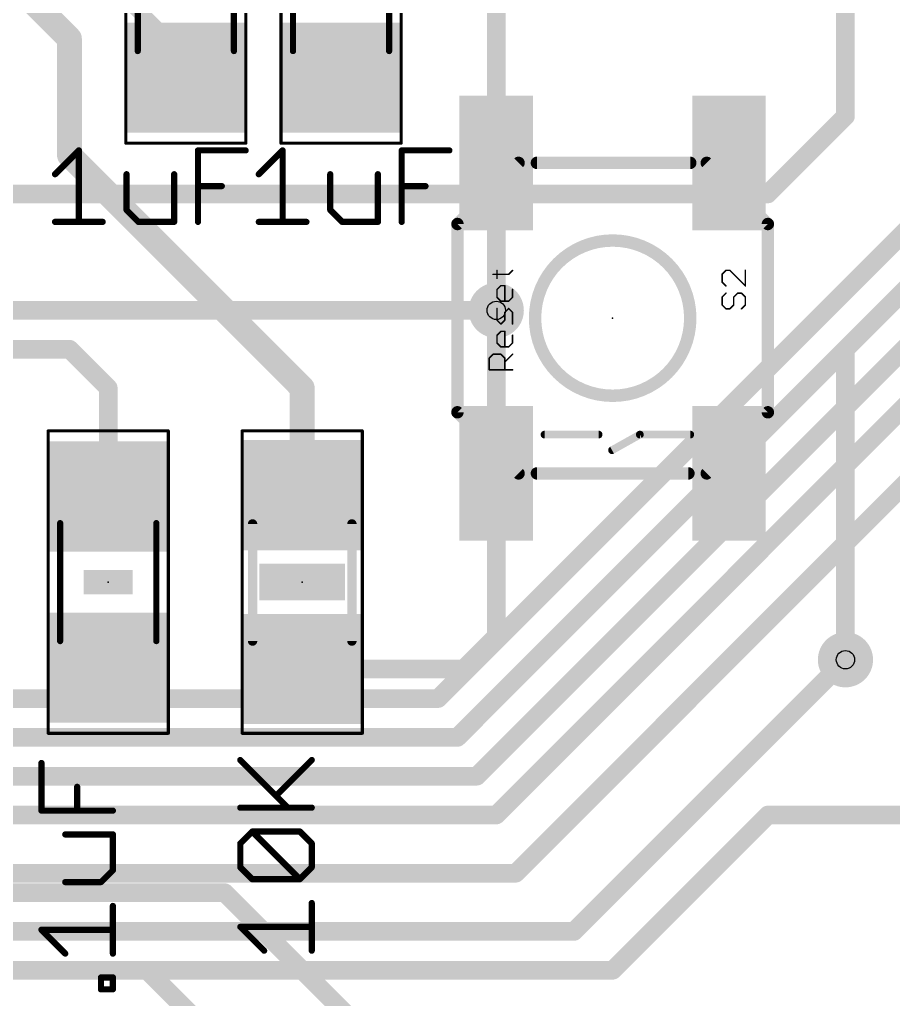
# Model space of a CAD drawing. Extents: x -1 to 156, y 2 to 108.
# Drawn here: x 126.18 to 140.48, y 37.62 to 53.65 of the extents above; entities that cross this region are included whole.
import ezdxf

# ---------------------------------------------------------------- set-up
doc = ezdxf.new("R2010")
doc.units = 0
for name, color, linetype in [('1', 22, 'CONTINUOUS'), ('16', 175, 'CONTINUOUS'), ('18', 82, 'CONTINUOUS'), ('21', 253, 'CONTINUOUS'), ('23', 7, 'CONTINUOUS'), ('25', 253, 'CONTINUOUS'), ('27', 253, 'CONTINUOUS'), ('29', 253, 'CONTINUOUS'), ('30', 253, 'CONTINUOUS'), ('31', 253, 'CONTINUOUS'), ('35', 253, 'CONTINUOUS'), ('39', 22, 'CONTINUOUS'), ('44', 253, 'CONTINUOUS'), ('51', 253, 'CONTINUOUS')]:
    doc.layers.add(name, color=color, linetype=linetype)

# ---------------------------------------------------------------- blocks, each defined once
blk = doc.blocks.new('RECT')
blk.add_solid([(-0.5, -0.5), (0.5, -0.5), (-0.5, 0.5), (0.5, 0.5)])
blk = doc.blocks.new('ROUNDV')
at = {"const_width": 0.5}
blk.add_lwpolyline([(0, -0.25, 1), (0, 0.25, 1), (0, -0.25)], format="xyb", dxfattribs=at)

msp = doc.modelspace()

# ---------------------------------------------------------------- linework, layer by layer
at = {"layer": '1'}
for points, const_width in [([(133.985, 55.2387), (133.985, 51.308)], 0.3048), ([(127, 54.9275), (128.905, 53.0225)], 0.254), ([(127, 53.34), (126.39, 53.95)], 0.4064), ([(127, 51.435), (127, 53.34)], 0.4064), ([(128.905, 53.0225), (128.905, 52.702)], 0.254), ([(130.81, 47.625), (127, 51.435)], 0.4064), ([(133.985, 48.895), (133.985, 51.308)], 0.3048), ([(139.7, 48.26), (140.97, 49.53)], 0.3048), ([(133.985, 46.228), (133.985, 48.895)], 0.3048), ([(124.46, 48.26), (127, 48.26)], 0.3048), ([(127, 48.26), (127.635, 47.625)], 0.3048), ([(139.7, 48.26), (139.7, 43.18)], 0.3048), ([(127.635, 47.625), (127.635, 45.85)], 0.3048), ([(130.81, 45.872), (130.81, 47.625)], 0.4064), ([(133.985, 46.228), (133.985, 43.561)], 0.3048), ([(133.452, 43.028), (133.985, 43.561)], 0.3048), ([(130.81, 43.028), (133.452, 43.028)], 0.3048), ([(124.46, 39.37), (129.54, 39.37)], 0.3048), ([(129.54, 39.37), (134.62, 34.29)], 0.3048), ([(124.46, 38.1), (128.27, 38.1)], 0.3048), ([(128.27, 38.1), (132.08, 34.29)], 0.3048)]:
    msp.add_lwpolyline(points, dxfattribs=dict(at, const_width=const_width))
for points, const_width in [([(127.1016, 53.34, 1), (126.8984, 53.34)], 0.2032), ([(126.9282, 53.2682, 1), (127.0718, 53.4118)], 0.2032), ([(128.9685, 53.0225, 1), (128.8415, 53.0225)], 0.127), ([(128.8601, 52.9776, 1), (128.9499, 53.0674)], 0.127), ([(128.8415, 52.702, 1), (128.9685, 52.702)], 0.127), ([(127.0718, 51.5068, 1), (126.9282, 51.3632)], 0.2032), ([(126.8984, 51.435, 1), (127.1016, 51.435)], 0.2032), ([(134.0612, 51.308, 1), (133.9088, 51.308)], 0.1524), ([(133.9088, 51.308, 1), (134.0612, 51.308)], 0.1524), ([(134.0612, 48.895, 1), (133.9088, 48.895)], 0.1524), ([(133.9088, 48.895, 1), (134.0612, 48.895)], 0.1524), ([(127.0539, 48.3139, 1), (126.9461, 48.2061)], 0.1524), ([(127, 48.1838, 1), (127, 48.3362)], 0.1524), ([(139.7762, 48.26, 1), (139.6238, 48.26)], 0.1524), ([(139.6461, 48.3139, 1), (139.7539, 48.2061)], 0.1524), ([(127.7112, 47.625, 1), (127.5588, 47.625)], 0.1524), ([(130.9116, 47.625, 1), (130.7084, 47.625)], 0.2032), ([(130.7382, 47.5532, 1), (130.8818, 47.6968)], 0.2032), ([(127.5811, 47.5711, 1), (127.6889, 47.6789)], 0.1524), ([(134.0612, 46.228, 1), (133.9088, 46.228)], 0.1524), ([(133.9088, 46.228, 1), (134.0612, 46.228)], 0.1524), ([(127.5588, 45.85, 1), (127.7112, 45.85)], 0.1524), ([(130.7084, 45.872, 1), (130.9116, 45.872)], 0.2032), ([(133.9088, 43.561, 1), (134.0612, 43.561)], 0.1524), ([(134.0389, 43.5071, 1), (133.9311, 43.6149)], 0.1524), ([(130.81, 43.1042, 1), (130.81, 42.9518)], 0.1524), ([(133.3981, 43.0819, 1), (133.5059, 42.9741)], 0.1524), ([(133.452, 42.9518, 1), (133.452, 43.1042)], 0.1524), ([(139.6238, 43.18, 1), (139.7762, 43.18)], 0.1524), ([(129.5939, 39.4239, 1), (129.4861, 39.3161)], 0.1524), ([(129.54, 39.2938, 1), (129.54, 39.4462)], 0.1524), ([(128.3239, 38.1539, 1), (128.2161, 38.0461)], 0.1524), ([(128.27, 38.0238, 1), (128.27, 38.1762)], 0.1524)]:
    msp.add_lwpolyline(points, format="xyb", dxfattribs=dict(at, const_width=const_width))
at = {"layer": '16', "const_width": 0.3048}
for points in [[(139.7, 52.07), (139.7, 80.645)], [(146.05, 54.61), (133.35, 41.91)], [(145.7325, 53.34), (133.6675, 41.275)], [(146.05, 52.705), (133.985, 40.64)], [(146.685, 52.07), (134.3025, 39.6875)], [(138.43, 50.8), (139.7, 52.07)], [(125.73, 50.8), (138.43, 50.8)], [(140.97, 50.4825), (133.0325, 42.545)], [(133.985, 48.895), (124.206, 48.895)], [(139.7, 43.18), (135.255, 38.735)], [(133.0325, 42.545), (112.7125, 42.545)], [(133.35, 41.91), (113.03, 41.91)], [(133.6675, 41.275), (113.3475, 41.275)], [(133.985, 40.64), (113.665, 40.64)], [(138.43, 40.64), (135.89, 38.1)], [(143.51, 40.64), (138.43, 40.64)], [(134.3025, 39.6875), (113.9825, 39.6875)], [(135.255, 38.735), (114.3, 38.735)], [(135.89, 38.1), (114.6175, 38.1)]]:
    msp.add_lwpolyline(points, dxfattribs=at)
at = {"layer": '16', "const_width": 0.1524}
for points in [[(139.6238, 52.07, 1), (139.7762, 52.07)], [(139.7539, 52.0161, 1), (139.6461, 52.1239)], [(138.3761, 50.8539, 1), (138.4839, 50.7461)], [(138.43, 50.7238, 1), (138.43, 50.8762)], [(133.985, 48.8188, 1), (133.985, 48.9712)], [(139.7539, 43.1261, 1), (139.6461, 43.2339)], [(132.9786, 42.5989, 1), (133.0864, 42.4911)], [(133.0325, 42.4688, 1), (133.0325, 42.6212)], [(133.2961, 41.9639, 1), (133.4039, 41.8561)], [(133.35, 41.8338, 1), (133.35, 41.9862)], [(133.6136, 41.3289, 1), (133.7214, 41.2211)], [(133.6675, 41.1988, 1), (133.6675, 41.3512)], [(133.9311, 40.6939, 1), (134.0389, 40.5861)], [(133.985, 40.5638, 1), (133.985, 40.7162)], [(138.43, 40.7162, 1), (138.43, 40.5638)], [(138.4839, 40.5861, 1), (138.3761, 40.6939)], [(134.2486, 39.7414, 1), (134.3564, 39.6336)], [(134.3025, 39.6113, 1), (134.3025, 39.7637)], [(135.2011, 38.7889, 1), (135.3089, 38.6811)], [(135.255, 38.6588, 1), (135.255, 38.8112)], [(135.8361, 38.1539, 1), (135.9439, 38.0461)], [(135.89, 38.0238, 1), (135.89, 38.1762)]]:
    msp.add_lwpolyline(points, format="xyb", dxfattribs=at)
at = {"layer": '21', "const_width": 0.2032}
for points in [[(134.65, 51.308), (137.16, 51.308)], [(133.35, 47.228), (133.35, 50.308)], [(138.43, 50.308), (138.43, 47.228)], [(137.13, 46.228), (134.65, 46.228)]]:
    msp.add_lwpolyline(points, dxfattribs=at)
at = {"layer": '21'}
for points, const_width in [([(134.65, 51.3588, 1), (134.65, 51.2572)], 0.1016), ([(137.16, 51.2572, 1), (137.16, 51.3588)], 0.1016), ([(133.4008, 50.308, 1), (133.2992, 50.308)], 0.1016), ([(138.4808, 50.308, 1), (138.3792, 50.308)], 0.1016), ([(135.89, 47.498, 1), (135.89, 50.038, 1), (135.89, 47.498)], 0.2032), ([(133.2992, 47.228, 1), (133.4008, 47.228)], 0.1016), ([(138.3792, 47.228, 1), (138.4808, 47.228)], 0.1016), ([(134.65, 46.2788, 1), (134.65, 46.1772)], 0.1016), ([(137.13, 46.1772, 1), (137.13, 46.2788)], 0.1016)]:
    msp.add_lwpolyline(points, format="xyb", dxfattribs=dict(at, const_width=const_width))
at = {"layer": '23'}
for p in [(135.89, 48.768), (127.635, 44.45), (130.81, 44.45)]:
    msp.add_point(p, dxfattribs=at)
at = {"layer": '25', "const_width": 0.0254}
for points in [[(137.7439, 49.5497), (137.6804, 49.4862)], [(137.8075, 49.5497), (137.7439, 49.5497)], [(138.0617, 49.2955), (137.8075, 49.5497)], [(138.0617, 49.5497), (138.0617, 49.2955)], [(137.6804, 49.4862), (137.6804, 49.359)], [(137.6804, 49.359), (137.7439, 49.2955)], [(137.7439, 49.1755), (137.6804, 49.1119)], [(137.6804, 49.1119), (137.6804, 48.9848)], [(137.871, 49.1119), (137.9346, 49.1755)], [(137.871, 48.9848), (137.871, 49.1119)], [(137.9346, 49.1755), (137.9981, 49.1755)], [(137.9981, 49.1755), (138.0617, 49.1119)], [(138.0617, 49.1119), (138.0617, 48.9848)], [(137.6804, 48.9848), (137.7439, 48.9213)], [(137.7439, 48.9213), (137.8075, 48.9213)], [(137.8075, 48.9213), (137.871, 48.9848)], [(138.0617, 48.9848), (137.9981, 48.9213)]]:
    msp.add_lwpolyline(points, dxfattribs=at)
at = {"layer": '25', "const_width": 0.0127}
for points in [[(137.7439, 49.5561, 1), (137.7439, 49.5434)], [(137.7484, 49.5452, 1), (137.7394, 49.5542)], [(137.812, 49.5542, 1), (137.803, 49.5452)], [(137.8075, 49.5434, 1), (137.8075, 49.5561)], [(138.068, 49.5497, 1), (138.0554, 49.5497)], [(137.6867, 49.4862, 1), (137.674, 49.4862)], [(137.6759, 49.4906, 1), (137.6849, 49.4817)], [(137.6849, 49.3635, 1), (137.6759, 49.3546)], [(137.674, 49.359, 1), (137.6867, 49.359)], [(137.7394, 49.291, 1), (137.7484, 49.3)], [(138.0554, 49.2955, 1), (138.068, 49.2955)], [(138.0572, 49.291, 1), (138.0662, 49.3)], [(137.6867, 49.1119, 1), (137.674, 49.1119)], [(137.6759, 49.1164, 1), (137.6849, 49.1075)], [(137.7484, 49.171, 1), (137.7394, 49.18)], [(137.8665, 49.1164, 1), (137.8755, 49.1075)], [(137.8774, 49.1119, 1), (137.8647, 49.1119)], [(137.9346, 49.1818, 1), (137.9346, 49.1692)], [(137.9391, 49.171, 1), (137.9301, 49.18)], [(138.0026, 49.18, 1), (137.9937, 49.171)], [(137.9981, 49.1692, 1), (137.9981, 49.1818)], [(138.068, 49.1119, 1), (138.0554, 49.1119)], [(138.0572, 49.1075, 1), (138.0662, 49.1164)], [(137.6849, 48.9893, 1), (137.6759, 48.9803)], [(137.674, 48.9848, 1), (137.6867, 48.9848)], [(137.7439, 48.9276, 1), (137.7439, 48.9149)], [(137.7394, 48.9168, 1), (137.7484, 48.9258)], [(137.803, 48.9258, 1), (137.812, 48.9168)], [(137.8075, 48.9149, 1), (137.8075, 48.9276)], [(137.8647, 48.9848, 1), (137.8774, 48.9848)], [(137.8755, 48.9803, 1), (137.8665, 48.9893)], [(137.9937, 48.9258, 1), (138.0026, 48.9168)], [(138.0554, 48.9848, 1), (138.068, 48.9848)], [(138.0662, 48.9803, 1), (138.0572, 48.9893)]]:
    msp.add_lwpolyline(points, format="xyb", dxfattribs=at)
at = {"layer": '27'}
for points, const_width in [([(126.7651, 51.1224), (127.1548, 51.5122)], 0.1016), ([(127.1548, 51.5122), (127.1548, 50.3428)], 0.1016), ([(129.1038, 50.3428), (129.1038, 51.5122)], 0.1016), ([(129.1038, 51.5122), (129.8834, 51.5122)], 0.1016), ([(130.0988, 51.1224), (130.4886, 51.5122)], 0.1016), ([(130.4886, 51.5122), (130.4886, 50.3428)], 0.1016), ([(132.4376, 50.3428), (132.4376, 51.5122)], 0.1016), ([(132.4376, 51.5122), (133.2172, 51.5122)], 0.1016), ([(127.9344, 51.1224), (127.9344, 50.5377)], 0.1016), ([(128.714, 50.3428), (128.714, 51.1224)], 0.1016), ([(131.2682, 51.1224), (131.2682, 50.5377)], 0.1016), ([(132.0478, 50.3428), (132.0478, 51.1224)], 0.1016), ([(129.1038, 50.9275), (129.4936, 50.9275)], 0.1016), ([(132.4376, 50.9275), (132.8274, 50.9275)], 0.1016), ([(127.9344, 50.5377), (128.1293, 50.3428)], 0.1016), ([(131.2682, 50.5377), (131.4631, 50.3428)], 0.1016), ([(126.7651, 50.3428), (127.5446, 50.3428)], 0.1016), ([(128.1293, 50.3428), (128.714, 50.3428)], 0.1016), ([(130.0988, 50.3428), (130.8784, 50.3428)], 0.1016), ([(131.4631, 50.3428), (132.0478, 50.3428)], 0.1016), ([(133.9975, 49.4202), (133.9975, 49.5473)], 0.0254), ([(134.1881, 49.4838), (134.2517, 49.5473)], 0.0254), ([(133.9339, 49.4838), (134.1881, 49.4838)], 0.0254), ([(133.9975, 49.2367), (134.061, 49.3002)], 0.0254), ([(133.9975, 49.1096), (133.9975, 49.2367)], 0.0254), ([(134.061, 49.3002), (134.1246, 49.3002)], 0.0254), ([(134.1246, 49.3002), (134.1246, 49.046)], 0.0254), ([(134.2517, 49.2367), (134.2517, 49.1096)], 0.0254), ([(134.061, 49.046), (133.9975, 49.1096)], 0.0254), ([(134.1881, 49.046), (134.061, 49.046)], 0.0254), ([(134.2517, 49.1096), (134.1881, 49.046)], 0.0254), ([(133.9975, 48.7354), (133.9975, 48.926)], 0.0254), ([(134.1881, 48.926), (134.1246, 48.8625)], 0.0254), ([(134.2517, 48.8625), (134.1881, 48.926)], 0.0254), ([(134.061, 48.6718), (133.9975, 48.7354)], 0.0254), ([(134.1246, 48.7354), (134.061, 48.6718)], 0.0254), ([(134.1246, 48.8625), (134.1246, 48.7354)], 0.0254), ([(134.2517, 48.6718), (134.2517, 48.8625)], 0.0254), ([(133.9975, 48.4883), (134.061, 48.5518)], 0.0254), ([(133.9975, 48.3612), (133.9975, 48.4883)], 0.0254), ([(134.061, 48.5518), (134.1246, 48.5518)], 0.0254), ([(134.1246, 48.5518), (134.1246, 48.2976)], 0.0254), ([(134.2517, 48.4883), (134.2517, 48.3612)], 0.0254), ([(134.061, 48.2976), (133.9975, 48.3612)], 0.0254), ([(134.1881, 48.2976), (134.061, 48.2976)], 0.0254), ([(134.2517, 48.3612), (134.1881, 48.2976)], 0.0254), ([(133.8704, 48.1141), (133.9339, 48.1776)], 0.0254), ([(133.8704, 47.9234), (133.8704, 48.1141)], 0.0254), ([(133.9339, 48.1776), (134.061, 48.1776)], 0.0254), ([(134.061, 48.1776), (134.1246, 48.1141)], 0.0254), ([(134.1246, 48.0505), (134.2517, 48.1776)], 0.0254), ([(134.1246, 48.1141), (134.1246, 47.9234)], 0.0254), ([(134.2517, 47.9234), (133.8704, 47.9234)], 0.0254), ([(126.5418, 40.712), (126.5418, 41.4916)], 0.1016), ([(130.5758, 40.7596), (129.7962, 41.5392)], 0.1016), ([(130.3809, 40.9545), (130.9656, 41.5392)], 0.1016), ([(127.1265, 40.712), (127.1265, 41.1018)], 0.1016), ([(127.7112, 40.712), (126.5418, 40.712)], 0.1016), ([(129.7962, 40.7596), (130.9656, 40.7596)], 0.1016), ([(129.7962, 40.1749), (129.9911, 40.3698)], 0.1016), ([(129.9911, 40.3698), (130.7707, 40.3698)], 0.1016), ([(130.7707, 39.5903), (129.9911, 40.3698)], 0.1016), ([(130.7707, 40.3698), (130.9656, 40.1749)], 0.1016), ([(127.7112, 40.3222), (126.9316, 40.3222)], 0.1016), ([(127.7112, 39.7375), (127.7112, 40.3222)], 0.1016), ([(129.7962, 39.7851), (129.7962, 40.1749)], 0.1016), ([(130.9656, 40.1749), (130.9656, 39.7851)], 0.1016), ([(127.5163, 39.5426), (127.7112, 39.7375)], 0.1016), ([(129.9911, 39.5903), (129.7962, 39.7851)], 0.1016), ([(130.9656, 39.7851), (130.7707, 39.5903)], 0.1016), ([(126.9316, 39.5426), (127.5163, 39.5426)], 0.1016), ([(130.7707, 39.5903), (129.9911, 39.5903)], 0.1016), ([(127.7112, 38.3732), (127.7112, 39.1528)], 0.1016), ([(130.9656, 38.4209), (130.9656, 39.2005)], 0.1016), ([(126.9316, 38.3732), (126.5418, 38.763)], 0.1016), ([(126.5418, 38.763), (127.7112, 38.763)], 0.1016), ([(130.186, 38.4209), (129.7962, 38.8107)], 0.1016), ([(129.7962, 38.8107), (130.9656, 38.8107)], 0.1016), ([(127.5163, 37.7885), (127.5163, 37.9834)], 0.1016), ([(127.5163, 37.9834), (127.7112, 37.9834)], 0.1016), ([(127.7112, 37.9834), (127.7112, 37.7885)], 0.1016), ([(127.7112, 37.7885), (127.5163, 37.7885)], 0.1016)]:
    msp.add_lwpolyline(points, dxfattribs=dict(at, const_width=const_width))
for points, const_width in [([(127.1802, 51.5122, 1), (127.1294, 51.5122)], 0.0508), ([(127.1728, 51.4942, 1), (127.1369, 51.5302)], 0.0508), ([(129.1292, 51.5122, 1), (129.0784, 51.5122)], 0.0508), ([(129.1038, 51.5376, 1), (129.1038, 51.4868)], 0.0508), ([(129.8834, 51.4868, 1), (129.8834, 51.5376)], 0.0508), ([(130.514, 51.5122, 1), (130.4632, 51.5122)], 0.0508), ([(130.5066, 51.4942, 1), (130.4706, 51.5302)], 0.0508), ([(132.463, 51.5122, 1), (132.4122, 51.5122)], 0.0508), ([(132.4376, 51.5376, 1), (132.4376, 51.4868)], 0.0508), ([(133.2172, 51.4868, 1), (133.2172, 51.5376)], 0.0508), ([(126.7471, 51.1404, 1), (126.783, 51.1044)], 0.0508), ([(127.9598, 51.1224, 1), (127.909, 51.1224)], 0.0508), ([(128.7394, 51.1224, 1), (128.6886, 51.1224)], 0.0508), ([(130.0808, 51.1404, 1), (130.1168, 51.1044)], 0.0508), ([(131.2936, 51.1224, 1), (131.2428, 51.1224)], 0.0508), ([(132.0732, 51.1224, 1), (132.0224, 51.1224)], 0.0508), ([(129.1038, 50.9529, 1), (129.1038, 50.9021)], 0.0508), ([(129.4936, 50.9021, 1), (129.4936, 50.9529)], 0.0508), ([(132.4376, 50.9529, 1), (132.4376, 50.9021)], 0.0508), ([(132.8274, 50.9021, 1), (132.8274, 50.9529)], 0.0508), ([(127.9524, 50.5557, 1), (127.9165, 50.5197)], 0.0508), ([(127.909, 50.5377, 1), (127.9598, 50.5377)], 0.0508), ([(131.2862, 50.5557, 1), (131.2502, 50.5197)], 0.0508), ([(131.2428, 50.5377, 1), (131.2936, 50.5377)], 0.0508), ([(126.7651, 50.3682, 1), (126.7651, 50.3174)], 0.0508), ([(127.1294, 50.3428, 1), (127.1802, 50.3428)], 0.0508), ([(127.5446, 50.3174, 1), (127.5446, 50.3682)], 0.0508), ([(128.1293, 50.3682, 1), (128.1293, 50.3174)], 0.0508), ([(128.1114, 50.3248, 1), (128.1473, 50.3608)], 0.0508), ([(128.6886, 50.3428, 1), (128.7394, 50.3428)], 0.0508), ([(128.714, 50.3174, 1), (128.714, 50.3682)], 0.0508), ([(129.0784, 50.3428, 1), (129.1292, 50.3428)], 0.0508), ([(130.0988, 50.3682, 1), (130.0988, 50.3174)], 0.0508), ([(130.4632, 50.3428, 1), (130.514, 50.3428)], 0.0508), ([(130.8784, 50.3174, 1), (130.8784, 50.3682)], 0.0508), ([(131.4631, 50.3682, 1), (131.4631, 50.3174)], 0.0508), ([(131.4451, 50.3248, 1), (131.4811, 50.3608)], 0.0508), ([(132.0224, 50.3428, 1), (132.0732, 50.3428)], 0.0508), ([(132.0478, 50.3174, 1), (132.0478, 50.3682)], 0.0508), ([(132.4122, 50.3428, 1), (132.463, 50.3428)], 0.0508), ([(134.0038, 49.5473, 1), (133.9911, 49.5473)], 0.0127), ([(134.2562, 49.5428, 1), (134.2472, 49.5518)], 0.0127), ([(133.9339, 49.4901, 1), (133.9339, 49.4774)], 0.0127), ([(133.9911, 49.4202, 1), (134.0038, 49.4202)], 0.0127), ([(134.1837, 49.4883, 1), (134.1926, 49.4793)], 0.0127), ([(134.1881, 49.4774, 1), (134.1881, 49.4901)], 0.0127), ([(134.0038, 49.2367, 1), (133.9911, 49.2367)], 0.0127), ([(133.993, 49.2412, 1), (134.002, 49.2322)], 0.0127), ([(134.061, 49.3066, 1), (134.061, 49.2939)], 0.0127), ([(134.0655, 49.2957, 1), (134.0565, 49.3047)], 0.0127), ([(134.1309, 49.3002, 1), (134.1182, 49.3002)], 0.0127), ([(134.1246, 49.2939, 1), (134.1246, 49.3066)], 0.0127), ([(134.258, 49.2367, 1), (134.2454, 49.2367)], 0.0127), ([(134.002, 49.1141, 1), (133.993, 49.1051)], 0.0127), ([(133.9911, 49.1096, 1), (134.0038, 49.1096)], 0.0127), ([(134.061, 49.0524, 1), (134.061, 49.0397)], 0.0127), ([(134.0565, 49.0415, 1), (134.0655, 49.0505)], 0.0127), ([(134.1182, 49.046, 1), (134.1309, 49.046)], 0.0127), ([(134.1837, 49.0505, 1), (134.1926, 49.0415)], 0.0127), ([(134.1881, 49.0397, 1), (134.1881, 49.0524)], 0.0127), ([(134.2454, 49.1096, 1), (134.258, 49.1096)], 0.0127), ([(134.2562, 49.1051, 1), (134.2472, 49.1141)], 0.0127), ([(134.0038, 48.926, 1), (133.9911, 48.926)], 0.0127), ([(134.1926, 48.9305, 1), (134.1837, 48.9215)], 0.0127), ([(134.1926, 48.9215, 1), (134.1837, 48.9305)], 0.0127), ([(134.002, 48.7399, 1), (133.993, 48.7309)], 0.0127), ([(133.9911, 48.7354, 1), (134.0038, 48.7354)], 0.0127), ([(134.1309, 48.8625, 1), (134.1182, 48.8625)], 0.0127), ([(134.1201, 48.867, 1), (134.1291, 48.858)], 0.0127), ([(134.1182, 48.7354, 1), (134.1309, 48.7354)], 0.0127), ([(134.1291, 48.7309, 1), (134.1201, 48.7399)], 0.0127), ([(134.258, 48.8625, 1), (134.2454, 48.8625)], 0.0127), ([(134.2472, 48.858, 1), (134.2562, 48.867)], 0.0127), ([(134.0565, 48.6763, 1), (134.0655, 48.6673)], 0.0127), ([(134.0565, 48.6673, 1), (134.0655, 48.6763)], 0.0127), ([(134.2454, 48.6718, 1), (134.258, 48.6718)], 0.0127), ([(134.0038, 48.4883, 1), (133.9911, 48.4883)], 0.0127), ([(133.993, 48.4928, 1), (134.002, 48.4838)], 0.0127), ([(134.061, 48.5582, 1), (134.061, 48.5455)], 0.0127), ([(134.0655, 48.5473, 1), (134.0565, 48.5563)], 0.0127), ([(134.1309, 48.5518, 1), (134.1182, 48.5518)], 0.0127), ([(134.1246, 48.5455, 1), (134.1246, 48.5582)], 0.0127), ([(134.258, 48.4883, 1), (134.2454, 48.4883)], 0.0127), ([(134.002, 48.3656, 1), (133.993, 48.3567)], 0.0127), ([(133.9911, 48.3612, 1), (134.0038, 48.3612)], 0.0127), ([(134.061, 48.304, 1), (134.061, 48.2913)], 0.0127), ([(134.0565, 48.2931, 1), (134.0655, 48.3021)], 0.0127), ([(134.1182, 48.2976, 1), (134.1309, 48.2976)], 0.0127), ([(134.1837, 48.3021, 1), (134.1926, 48.2931)], 0.0127), ([(134.1881, 48.2913, 1), (134.1881, 48.304)], 0.0127), ([(134.2454, 48.3612, 1), (134.258, 48.3612)], 0.0127), ([(134.2562, 48.3567, 1), (134.2472, 48.3656)], 0.0127), ([(133.8767, 48.1141, 1), (133.864, 48.1141)], 0.0127), ([(133.8659, 48.1185, 1), (133.8749, 48.1096)], 0.0127), ([(133.9339, 48.184, 1), (133.9339, 48.1713)], 0.0127), ([(133.9384, 48.1731, 1), (133.9294, 48.1821)], 0.0127), ([(134.0655, 48.1821, 1), (134.0565, 48.1731)], 0.0127), ([(134.061, 48.1713, 1), (134.061, 48.184)], 0.0127), ([(134.1309, 48.1141, 1), (134.1182, 48.1141)], 0.0127), ([(134.1201, 48.1096, 1), (134.1291, 48.1185)], 0.0127), ([(134.2562, 48.1731, 1), (134.2472, 48.1821)], 0.0127), ([(133.8704, 47.9297, 1), (133.8704, 47.917)], 0.0127), ([(133.864, 47.9234, 1), (133.8767, 47.9234)], 0.0127), ([(134.1201, 48.055, 1), (134.1291, 48.046)], 0.0127), ([(134.1182, 47.9234, 1), (134.1309, 47.9234)], 0.0127), ([(134.2517, 47.917, 1), (134.2517, 47.9297)], 0.0127), ([(126.5672, 41.4916, 1), (126.5164, 41.4916)], 0.0508), ([(129.8141, 41.5572, 1), (129.7782, 41.5213)], 0.0508), ([(130.9835, 41.5213, 1), (130.9476, 41.5572)], 0.0508), ([(127.1519, 41.1018, 1), (127.1011, 41.1018)], 0.0508), ([(130.3629, 40.9725, 1), (130.3988, 40.9366)], 0.0508), ([(126.5418, 40.7374, 1), (126.5418, 40.6866)], 0.0508), ([(126.5164, 40.712, 1), (126.5672, 40.712)], 0.0508), ([(127.1011, 40.712, 1), (127.1519, 40.712)], 0.0508), ([(127.7112, 40.6866, 1), (127.7112, 40.7374)], 0.0508), ([(129.7962, 40.785, 1), (129.7962, 40.7342)], 0.0508), ([(130.5578, 40.7417, 1), (130.5937, 40.7776)], 0.0508), ([(130.9656, 40.7342, 1), (130.9656, 40.785)], 0.0508), ([(129.9911, 40.3952, 1), (129.9911, 40.3444)], 0.0508), ([(130.009, 40.3878, 1), (129.9731, 40.3519)], 0.0508), ([(130.009, 40.3519, 1), (129.9731, 40.3878)], 0.0508), ([(130.7886, 40.3878, 1), (130.7527, 40.3519)], 0.0508), ([(130.7707, 40.3444, 1), (130.7707, 40.3952)], 0.0508), ([(126.9316, 40.3476, 1), (126.9316, 40.2968)], 0.0508), ([(127.7366, 40.3222, 1), (127.6858, 40.3222)], 0.0508), ([(127.7112, 40.2968, 1), (127.7112, 40.3476)], 0.0508), ([(129.8216, 40.1749, 1), (129.7708, 40.1749)], 0.0508), ([(129.7782, 40.1929, 1), (129.8141, 40.157)], 0.0508), ([(130.991, 40.1749, 1), (130.9402, 40.1749)], 0.0508), ([(130.9476, 40.157, 1), (130.9835, 40.1929)], 0.0508), ([(127.6858, 39.7375, 1), (127.7366, 39.7375)], 0.0508), ([(127.7292, 39.7196, 1), (127.6932, 39.7555)], 0.0508), ([(129.8141, 39.8031, 1), (129.7782, 39.7672)], 0.0508), ([(129.7708, 39.7851, 1), (129.8216, 39.7851)], 0.0508), ([(130.9402, 39.7851, 1), (130.991, 39.7851)], 0.0508), ([(130.9835, 39.7672, 1), (130.9476, 39.8031)], 0.0508), ([(126.9316, 39.568, 1), (126.9316, 39.5172)], 0.0508), ([(127.5163, 39.5172, 1), (127.5163, 39.568)], 0.0508), ([(129.9911, 39.6157, 1), (129.9911, 39.5649)], 0.0508), ([(129.9731, 39.5723, 1), (130.009, 39.6082)], 0.0508), ([(130.7527, 39.6082, 1), (130.7886, 39.5723)], 0.0508), ([(130.7527, 39.5723, 1), (130.7886, 39.6082)], 0.0508), ([(130.7707, 39.5649, 1), (130.7707, 39.6157)], 0.0508), ([(127.4983, 39.5606, 1), (127.5343, 39.5247)], 0.0508), ([(127.7366, 39.1528, 1), (127.6858, 39.1528)], 0.0508), ([(130.991, 39.2005, 1), (130.9402, 39.2005)], 0.0508), ([(126.5598, 38.781, 1), (126.5238, 38.7451)], 0.0508), ([(126.5418, 38.7884, 1), (126.5418, 38.7376)], 0.0508), ([(127.7112, 38.7376, 1), (127.7112, 38.7884)], 0.0508), ([(129.7962, 38.8361, 1), (129.7962, 38.7853)], 0.0508), ([(129.8141, 38.8286, 1), (129.7782, 38.7927)], 0.0508), ([(130.9656, 38.7853, 1), (130.9656, 38.8361)], 0.0508), ([(126.9136, 38.3553, 1), (126.9496, 38.3912)], 0.0508), ([(127.6858, 38.3732, 1), (127.7366, 38.3732)], 0.0508), ([(130.168, 38.4029, 1), (130.2039, 38.4388)], 0.0508), ([(130.9402, 38.4209, 1), (130.991, 38.4209)], 0.0508), ([(127.5417, 37.9834, 1), (127.4909, 37.9834)], 0.0508), ([(127.5163, 38.0088, 1), (127.5163, 37.958)], 0.0508), ([(127.7366, 37.9834, 1), (127.6858, 37.9834)], 0.0508), ([(127.7112, 37.958, 1), (127.7112, 38.0088)], 0.0508), ([(127.5163, 37.8139, 1), (127.5163, 37.7631)], 0.0508), ([(127.7112, 37.7631, 1), (127.7112, 37.8139)], 0.0508), ([(127.4909, 37.7885, 1), (127.5417, 37.7885)], 0.0508), ([(127.6858, 37.7885, 1), (127.7366, 37.7885)], 0.0508)]:
    msp.add_lwpolyline(points, format="xyb", dxfattribs=dict(at, const_width=const_width))
at = {"layer": '39', "const_width": 0.0508}
for points in [[(127.922, 51.629), (127.922, 56.575)], [(129.888, 56.575), (129.888, 51.629)], [(130.462, 51.629), (130.462, 56.575)], [(132.428, 56.575), (132.428, 51.629)], [(129.888, 51.629), (127.922, 51.629)], [(132.428, 51.629), (130.462, 51.629)], [(126.652, 41.977), (126.652, 46.923)], [(126.652, 46.923), (128.618, 46.923)], [(128.618, 46.923), (128.618, 41.977)], [(129.827, 41.977), (129.827, 46.923)], [(129.827, 46.923), (131.793, 46.923)], [(131.793, 46.923), (131.793, 41.977)], [(128.618, 41.977), (126.652, 41.977)], [(131.793, 41.977), (129.827, 41.977)]]:
    msp.add_lwpolyline(points, dxfattribs=at)
at = {"layer": '39', "const_width": 0.0254}
for points in [[(127.922, 51.6417, 1), (127.922, 51.6163)], [(127.9093, 51.629, 1), (127.9347, 51.629)], [(129.8753, 51.629, 1), (129.9007, 51.629)], [(129.888, 51.6163, 1), (129.888, 51.6417)], [(130.462, 51.6417, 1), (130.462, 51.6163)], [(130.4493, 51.629, 1), (130.4747, 51.629)], [(132.4153, 51.629, 1), (132.4407, 51.629)], [(132.428, 51.6163, 1), (132.428, 51.6417)], [(126.6647, 46.923, 1), (126.6393, 46.923)], [(126.652, 46.9357, 1), (126.652, 46.9103)], [(128.6307, 46.923, 1), (128.6053, 46.923)], [(128.618, 46.9103, 1), (128.618, 46.9357)], [(129.8397, 46.923, 1), (129.8143, 46.923)], [(129.827, 46.9357, 1), (129.827, 46.9103)], [(131.8057, 46.923, 1), (131.7803, 46.923)], [(131.793, 46.9103, 1), (131.793, 46.9357)], [(126.652, 41.9897, 1), (126.652, 41.9643)], [(128.618, 41.9643, 1), (128.618, 41.9897)], [(129.827, 41.9897, 1), (129.827, 41.9643)], [(131.793, 41.9643, 1), (131.793, 41.9897)], [(126.6393, 41.977, 1), (126.6647, 41.977)], [(128.6053, 41.977, 1), (128.6307, 41.977)], [(129.8143, 41.977, 1), (129.8397, 41.977)], [(131.7803, 41.977, 1), (131.8057, 41.977)]]:
    msp.add_lwpolyline(points, format="xyb", dxfattribs=at)
at = {"layer": '44'}
for centre in [(133.985, 48.895), (139.7, 43.18)]:
    msp.add_circle(centre, 0.15, dxfattribs=at)
at = {"layer": '51'}
for points, const_width in [([(128.118, 55.067), (128.118, 53.137)], 0.1016), ([(129.692, 55.067), (129.692, 53.137)], 0.1016), ([(130.658, 55.067), (130.658, 53.137)], 0.1016), ([(132.232, 55.067), (132.232, 53.137)], 0.1016), ([(133.35, 50.308), (134.35, 51.308)], 0.2032), ([(137.43, 51.308), (138.43, 50.308)], 0.2032), ([(134.35, 46.228), (133.35, 47.228)], 0.2032), ([(138.43, 47.228), (137.43, 46.228)], 0.2032), ([(135.66, 46.863), (134.775, 46.863)], 0.127), ([(136.335, 46.863), (135.88, 46.608)], 0.127), ([(137.16, 46.863), (136.335, 46.863)], 0.127), ([(126.848, 45.415), (126.848, 43.485)], 0.1016), ([(128.422, 45.415), (128.422, 43.485)], 0.1016), ([(129.9972, 45.4025), (129.9972, 43.4848)], 0.1524), ([(131.6228, 45.4025), (131.6228, 43.4848)], 0.1524)]:
    msp.add_lwpolyline(points, dxfattribs=dict(at, const_width=const_width))
for points, const_width in [([(128.0926, 53.137, 1), (128.1434, 53.137)], 0.0508), ([(129.6666, 53.137, 1), (129.7174, 53.137)], 0.0508), ([(130.6326, 53.137, 1), (130.6834, 53.137)], 0.0508), ([(132.2066, 53.137, 1), (132.2574, 53.137)], 0.0508), ([(134.3859, 51.2721, 1), (134.3141, 51.3439)], 0.1016), ([(137.4659, 51.3439, 1), (137.3941, 51.2721)], 0.1016), ([(133.3141, 50.3439, 1), (133.3859, 50.2721)], 0.1016), ([(138.3941, 50.2721, 1), (138.4659, 50.3439)], 0.1016), ([(133.3859, 47.2639, 1), (133.3141, 47.1921)], 0.1016), ([(138.4659, 47.1921, 1), (138.3941, 47.2639)], 0.1016), ([(134.775, 46.8948, 1), (134.775, 46.8312)], 0.0635), ([(135.66, 46.8312, 1), (135.66, 46.8948)], 0.0635), ([(136.335, 46.8948, 1), (136.335, 46.8312)], 0.0635), ([(136.3505, 46.8353, 1), (136.3195, 46.8907)], 0.0635), ([(137.16, 46.8312, 1), (137.16, 46.8948)], 0.0635), ([(135.8645, 46.6357, 1), (135.8955, 46.5803)], 0.0635), ([(134.3141, 46.1921, 1), (134.3859, 46.2639)], 0.1016), ([(137.3941, 46.2639, 1), (137.4659, 46.1921)], 0.1016), ([(126.8734, 45.415, 1), (126.8226, 45.415)], 0.0508), ([(128.4474, 45.415, 1), (128.3966, 45.415)], 0.0508), ([(130.0353, 45.4025, 1), (129.9591, 45.4025)], 0.0762), ([(131.6609, 45.4025, 1), (131.5847, 45.4025)], 0.0762), ([(126.8226, 43.485, 1), (126.8734, 43.485)], 0.0508), ([(128.3966, 43.485, 1), (128.4474, 43.485)], 0.0508), ([(129.9591, 43.4848, 1), (130.0353, 43.4848)], 0.0762), ([(131.5847, 43.4848, 1), (131.6609, 43.4848)], 0.0762)]:
    msp.add_lwpolyline(points, format="xyb", dxfattribs=dict(at, const_width=const_width))

# ---------------------------------------------------------------- block references
at = {"layer": '1', "xscale": 1.6}
for p, yscale, rotation in [((128.905, 52.702), 1.8, 270), ((131.445, 52.702), 1.8, 270), ((127.635, 45.85), 1.8, 270), ((130.81, 45.872), 1.803, 90), ((127.635, 43.05), 1.8, 270), ((130.81, 43.028), 1.803, 90)]:
    msp.add_blockref('RECT', p, dxfattribs=dict(at, yscale=yscale, rotation=rotation))
at = {"layer": '1', "yscale": 2}
for p in [(133.985, 51.308), (137.795, 51.308), (133.985, 46.228), (137.795, 46.228)]:
    msp.add_blockref('RECT', p, dxfattribs=at)
at = {"layer": '18', "xscale": 0.7, "yscale": 0.7}
for p in [(133.985, 48.895), (133.985, 48.895), (139.7, 43.18), (139.7, 43.18)]:
    msp.add_blockref('ROUNDV', p, dxfattribs=at)
at = {"layer": '29', "xscale": 1.8032}
for p, yscale, rotation in [((128.905, 52.702), 2.0032, 270), ((131.445, 52.702), 2.0032, 270), ((127.635, 45.85), 2.0032, 270), ((130.81, 45.872), 2.0062, 90), ((127.635, 43.05), 2.0032, 270), ((130.81, 43.028), 2.0062, 90)]:
    msp.add_blockref('RECT', p, dxfattribs=dict(at, yscale=yscale, rotation=rotation))
at = {"layer": '29'}
for name, p, xscale, yscale in [('RECT', (133.985, 51.308), 1.2032, 2.2032), ('RECT', (137.795, 51.308), 1.2032, 2.2032), ('ROUNDV', (133.985, 48.895), 0.9032, 0.9032), ('RECT', (133.985, 46.228), 1.2032, 2.2032), ('RECT', (137.795, 46.228), 1.2032, 2.2032), ('ROUNDV', (139.7, 43.18), 0.9032, 0.9032)]:
    msp.add_blockref(name, p, dxfattribs=dict(at, xscale=xscale, yscale=yscale))
at = {"layer": '30', "xscale": 0.9032, "yscale": 0.9032}
for p in [(133.985, 48.895), (139.7, 43.18)]:
    msp.add_blockref('ROUNDV', p, dxfattribs=at)
at = {"layer": '31', "xscale": 1.5238}
for p, yscale, rotation in [((128.905, 52.702), 1.7238, 270), ((131.445, 52.702), 1.7238, 270), ((127.635, 45.85), 1.7238, 270), ((130.81, 45.872), 1.7268, 90), ((127.635, 43.05), 1.7238, 270), ((130.81, 43.028), 1.7268, 90)]:
    msp.add_blockref('RECT', p, dxfattribs=dict(at, yscale=yscale, rotation=rotation))
at = {"layer": '31', "xscale": 0.9238, "yscale": 1.9238}
for p in [(133.985, 51.308), (137.795, 51.308), (133.985, 46.228), (137.795, 46.228)]:
    msp.add_blockref('RECT', p, dxfattribs=at)
at = {"layer": '35'}
for p, xscale, yscale, rotation in [((130.81, 44.45), 0.6, 1.4, 90), ((127.635, 44.45), 0.3998, 0.8002, 270)]:
    msp.add_blockref('RECT', p, dxfattribs=dict(at, xscale=xscale, yscale=yscale, rotation=rotation))
at = {"layer": '51'}
for p, xscale, yscale, rotation in [((128.9059, 52.7752), 0.7501, 1.7, 270), ((131.4459, 52.7752), 0.7501, 1.7, 270), ((127.6341, 45.7767), 0.7501, 1.7, 270), ((130.81, 45.7708), 0.7366, 1.7526, 90), ((127.6359, 43.1232), 0.7501, 1.7, 270), ((130.81, 43.1292), 0.7366, 1.7526, 90)]:
    msp.add_blockref('RECT', p, dxfattribs=dict(at, xscale=xscale, yscale=yscale, rotation=rotation))

doc.saveas('drawing.dxf')
